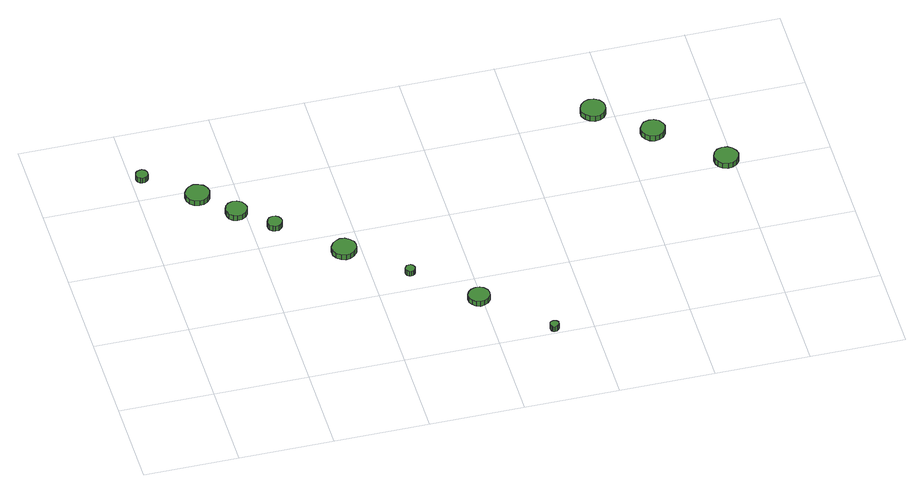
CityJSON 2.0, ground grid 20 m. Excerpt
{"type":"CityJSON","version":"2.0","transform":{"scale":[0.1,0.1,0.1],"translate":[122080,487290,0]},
"CityObjects":{
"tree1":{"type":"SolitaryVegetationObject","attributes":{"function":"something"},"geometry":[{"type":"MultiSurface","lod":"1","boundaries":[[[0,1,2,3,4,5,6,7,8,9,10,11,12,13,14]],[[15,16,17,18,19,20,21,22,23,24,25,26,27,28,29]],[[0,29,28,1]],[[1,28,27,2]],[[2,27,26,3]],[[3,26,25,4]],[[4,25,24,5]],[[5,24,23,6]],[[6,23,22,7]],[[7,22,21,8]],[[8,21,20,9]],[[9,20,19,10]],[[10,19,18,11]],[[11,18,17,12]],[[12,17,16,13]],[[13,16,15,14]],[[14,15,29,0]]]}]},
"tree2":{"type":"SolitaryVegetationObject","attributes":{"function":"something"},"geometry":[{"type":"MultiSurface","lod":"1","boundaries":[[[30,31,32,33,34,35,36,37,38,39,40,41,42,43,44]],[[45,46,47,48,49,50,51,52,53,54,55,56,57,58,59]],[[30,59,58,31]],[[31,58,57,32]],[[32,57,56,33]],[[33,56,55,34]],[[34,55,54,35]],[[35,54,53,36]],[[36,53,52,37]],[[37,52,51,38]],[[38,51,50,39]],[[39,50,49,40]],[[40,49,48,41]],[[41,48,47,42]],[[42,47,46,43]],[[43,46,45,44]],[[44,45,59,30]]]}]},
"tree3":{"type":"SolitaryVegetationObject","attributes":{"function":"something"},"geometry":[{"type":"MultiSurface","lod":"1","boundaries":[[[60,61,62,63,64,65,66,67,68,69,70,71,72,73,74]],[[75,76,77,78,79,80,81,82,83,84,85,86,87,88,89]],[[60,89,88,61]],[[61,88,87,62]],[[62,87,86,63]],[[63,86,85,64]],[[64,85,84,65]],[[65,84,83,66]],[[66,83,82,67]],[[67,82,81,68]],[[68,81,80,69]],[[69,80,79,70]],[[70,79,78,71]],[[71,78,77,72]],[[72,77,76,73]],[[73,76,75,74]],[[74,75,89,60]]]}]},
"tree4":{"type":"SolitaryVegetationObject","attributes":{"function":"something"},"geometry":[{"type":"MultiSurface","lod":"1","boundaries":[[[90,91,92,93,94,95,96,97,98,99,100,101,102,103,104]],[[105,106,107,108,109,110,111,112,113,114,115,116,117,118,119]],[[90,119,118,91]],[[91,118,117,92]],[[92,117,116,93]],[[93,116,115,94]],[[94,115,114,95]],[[95,114,113,96]],[[96,113,112,97]],[[97,112,111,98]],[[98,111,110,99]],[[99,110,109,100]],[[100,109,108,101]],[[101,108,107,102]],[[102,107,106,103]],[[103,106,105,104]],[[104,105,119,90]]]}]},
"tree5":{"type":"SolitaryVegetationObject","attributes":{"function":"something"},"geometry":[{"type":"MultiSurface","lod":"1","boundaries":[[[120,121,122,123,124,125,126,127,128,129,130,131,132,133,134]],[[135,136,137,138,139,140,141,142,143,144,145,146,147,148,149]],[[120,149,148,121]],[[121,148,147,122]],[[122,147,146,123]],[[123,146,145,124]],[[124,145,144,125]],[[125,144,143,126]],[[126,143,142,127]],[[127,142,141,128]],[[128,141,140,129]],[[129,140,139,130]],[[130,139,138,131]],[[131,138,137,132]],[[132,137,136,133]],[[133,136,135,134]],[[134,135,149,120]]]}]},
"tree6":{"type":"SolitaryVegetationObject","attributes":{"function":"something"},"geometry":[{"type":"MultiSurface","lod":"1","boundaries":[[[150,151,152,153,154,155,156,157,158,159,160,161,162,163,164]],[[165,166,167,168,169,170,171,172,173,174,175,176,177,178,179]],[[150,179,178,151]],[[151,178,177,152]],[[152,177,176,153]],[[153,176,175,154]],[[154,175,174,155]],[[155,174,173,156]],[[156,173,172,157]],[[157,172,171,158]],[[158,171,170,159]],[[159,170,169,160]],[[160,169,168,161]],[[161,168,167,162]],[[162,167,166,163]],[[163,166,165,164]],[[164,165,179,150]]]}]},
"tree7":{"type":"SolitaryVegetationObject","attributes":{"function":"something"},"geometry":[{"type":"MultiSurface","lod":"1","boundaries":[[[180,181,182,183,184,185,186,187,188,189,190,191,192,193,194]],[[195,196,197,198,199,200,201,202,203,204,205,206,207,208,209]],[[180,209,208,181]],[[181,208,207,182]],[[182,207,206,183]],[[183,206,205,184]],[[184,205,204,185]],[[185,204,203,186]],[[186,203,202,187]],[[187,202,201,188]],[[188,201,200,189]],[[189,200,199,190]],[[190,199,198,191]],[[191,198,197,192]],[[192,197,196,193]],[[193,196,195,194]],[[194,195,209,180]]]}]},
"tree8":{"type":"SolitaryVegetationObject","attributes":{"function":"something"},"geometry":[{"type":"MultiSurface","lod":"1","boundaries":[[[210,211,212,213,214,215,216,217,218,219,220,221,222,223,224]],[[225,226,227,228,229,230,231,232,233,234,235,236,237,238,239]],[[210,239,238,211]],[[211,238,237,212]],[[212,237,236,213]],[[213,236,235,214]],[[214,235,234,215]],[[215,234,233,216]],[[216,233,232,217]],[[217,232,231,218]],[[218,231,230,219]],[[219,230,229,220]],[[220,229,228,221]],[[221,228,227,222]],[[222,227,226,223]],[[223,226,225,224]],[[224,225,239,210]]]}]},
"tree9":{"type":"SolitaryVegetationObject","attributes":{"function":"something"},"geometry":[{"type":"MultiSurface","lod":"1","boundaries":[[[240,241,242,243,244,245,246,247,248,249,250,251,252,253,254]],[[255,256,257,258,259,260,261,262,263,264,265,266,267,268,269]],[[240,269,268,241]],[[241,268,267,242]],[[242,267,266,243]],[[243,266,265,244]],[[244,265,264,245]],[[245,264,263,246]],[[246,263,262,247]],[[247,262,261,248]],[[248,261,260,249]],[[249,260,259,250]],[[250,259,258,251]],[[251,258,257,252]],[[252,257,256,253]],[[253,256,255,254]],[[254,255,269,240]]]}]},
"tree10":{"type":"SolitaryVegetationObject","attributes":{"function":"something"},"geometry":[{"type":"MultiSurface","lod":"1","boundaries":[[[270,271,272,273,274,275,276,277,278,279,280,281,282,283,284]],[[285,286,287,288,289,290,291,292,293,294,295,296,297,298,299]],[[270,299,298,271]],[[271,298,297,272]],[[272,297,296,273]],[[273,296,295,274]],[[274,295,294,275]],[[275,294,293,276]],[[276,293,292,277]],[[277,292,291,278]],[[278,291,290,279]],[[279,290,289,280]],[[280,289,288,281]],[[281,288,287,282]],[[282,287,286,283]],[[283,286,285,284]],[[284,285,299,270]]]}]},
"tree11":{"type":"SolitaryVegetationObject","attributes":{"function":"something"},"geometry":[{"type":"MultiSurface","lod":"1","boundaries":[[[300,301,302,303,304,305,306,307,308,309,310,311,312,313,314]],[[315,316,317,318,319,320,321,322,323,324,325,326,327,328,329]],[[300,329,328,301]],[[301,328,327,302]],[[302,327,326,303]],[[303,326,325,304]],[[304,325,324,305]],[[305,324,323,306]],[[306,323,322,307]],[[307,322,321,308]],[[308,321,320,309]],[[309,320,319,310]],[[310,319,318,311]],[[311,318,317,312]],[[312,317,316,313]],[[313,316,315,314]],[[314,315,329,300]]]}]}
},
"vertices":[
[35,660,16],[34,666,16],[31,670,16],[26,673,16],[21,673,16],[16,671,16],[12,668,16],[10,663,16],[10,658,16],[12,653,16],[16,649,16],[21,647,16],[26,648,16],[31,651,16],[34,655,16],[34,655,3],[31,651,3],[26,648,3],[21,647,3],[16,649,3],[12,653,3],[10,658,3],[10,663,3],[12,668,3],[16,671,3],[21,673,3],[26,673,3],[31,670,3],[34,666,3],[35,660,3],
[143,576,17],[140,587,17],[134,595,17],[125,600,17],[115,602,17],[104,598,17],[97,591,17],[92,582,17],[92,571,17],[97,561,17],[104,554,17],[115,551,17],[125,552,17],[134,557,17],[140,566,17],[140,566,4],[134,557,4],[125,552,4],[115,551,4],[104,554,4],[97,561,4],[92,571,4],[92,582,4],[97,591,4],[104,598,4],[115,602,4],[125,600,4],[134,595,4],[140,587,4],[143,576,4],
[204,511,16],[202,520,16],[197,528,16],[188,533,16],[179,534,16],[170,531,16],[163,524,16],[160,516,16],[160,507,16],[163,498,16],[170,492,16],[179,489,16],[188,490,16],[197,495,16],[202,502,16],[202,502,3],[197,495,3],[188,490,3],[179,489,3],[170,492,3],[163,498,3],[160,507,3],[160,516,3],[163,524,3],[170,531,3],[179,534,3],[188,533,3],[197,528,3],[202,520,3],[204,511,3],
[263,455,15],[262,461,15],[258,467,15],[253,470,15],[246,471,15],[240,469,15],[235,464,15],[233,458,15],[233,452,15],[235,446,15],[240,442,15],[246,440,15],[253,440,15],[258,444,15],[262,449,15],[262,449,2],[258,444,2],[253,440,2],[246,440,2],[240,442,2],[235,446,2],[233,452,2],[233,458,2],[235,464,2],[240,469,2],[246,471,2],[253,470,2],[258,467,2],[262,461,2],[263,455,2],
[390,345,15],[388,356,15],[381,364,15],[372,370,15],[362,371,15],[352,367,15],[344,360,15],[339,351,15],[339,340,15],[344,330,15],[352,323,15],[362,320,15],[372,321,15],[381,326,15],[388,335,15],[388,335,2],[381,326,2],[372,321,2],[362,320,2],[352,323,2],[344,330,2],[339,340,2],[339,351,2],[344,360,2],[352,367,2],[362,371,2],[372,370,2],[381,364,2],[388,356,2],[390,345,2],
[488,249,15],[487,253,15],[485,256,15],[481,259,15],[477,259,15],[473,258,15],[470,255,15],[468,251,15],[468,247,15],[470,243,15],[473,240,15],[477,239,15],[481,239,15],[485,241,15],[487,245,15],[487,245,2],[485,241,2],[481,239,2],[477,239,2],[473,240,2],[470,243,2],[468,247,2],[468,251,2],[470,255,2],[473,258,2],[477,259,2],[481,259,2],[485,256,2],[487,253,2],[488,249,2],
[616,138,14],[614,147,14],[608,155,14],[600,159,14],[591,160,14],[582,157,14],[575,151,14],[571,143,14],[571,133,14],[575,125,14],[582,119,14],[591,116,14],[600,117,14],[608,121,14],[614,129,14],[614,129,1],[608,121,1],[600,117,1],[591,116,1],[582,119,1],[575,125,1],[571,133,1],[571,143,1],[575,151,1],[582,157,1],[591,160,1],[600,159,1],[608,155,1],[614,147,1],[616,138,1],
[728,13,15],[728,16,15],[725,20,15],[722,22,15],[718,22,15],[714,21,15],[711,18,15],[710,14,15],[710,11,15],[711,7,15],[714,4,15],[718,3,15],[722,4,15],[725,6,15],[728,9,15],[728,9,2],[725,6,2],[722,4,2],[718,3,2],[714,4,2],[711,7,2],[710,11,2],[710,14,2],[711,18,2],[714,21,2],[718,22,2],[722,22,2],[725,20,2],[728,16,2],[728,13,2],
[986,621,15],[984,631,15],[978,640,15],[968,646,15],[957,647,15],[947,644,15],[939,636,15],[934,626,15],[934,615,15],[939,605,15],[947,598,15],[957,594,15],[968,595,15],[978,601,15],[984,610,15],[984,610,2],[978,601,2],[968,595,2],[957,594,2],[947,598,2],[939,605,2],[934,615,2],[934,626,2],[939,636,2],[947,644,2],[957,647,2],[968,646,2],[978,640,2],[984,631,2],[986,621,2],
[1088,531,15],[1085,541,15],[1079,550,15],[1070,555,15],[1060,556,15],[1049,553,15],[1042,546,15],[1037,536,15],[1037,526,15],[1042,516,15],[1049,509,15],[1060,506,15],[1070,507,15],[1079,512,15],[1085,521,15],[1085,521,2],[1079,512,2],[1070,507,2],[1060,506,2],[1049,509,2],[1042,516,2],[1037,526,2],[1037,536,2],[1042,546,2],[1049,553,2],[1060,556,2],[1070,555,2],[1079,550,2],[1085,541,2],[1088,531,2],
[1212,416,13],[1209,426,13],[1203,434,13],[1194,440,13],[1183,441,13],[1173,438,13],[1165,431,13],[1161,421,13],[1161,410,13],[1165,401,13],[1173,394,13],[1183,390,13],[1194,391,13],[1203,397,13],[1209,405,13],[1209,405,0],[1203,397,0],[1194,391,0],[1183,390,0],[1173,394,0],[1165,401,0],[1161,410,0],[1161,421,0],[1165,431,0],[1173,438,0],[1183,441,0],[1194,440,0],[1203,434,0],[1209,426,0],[1212,416,0]
]}
